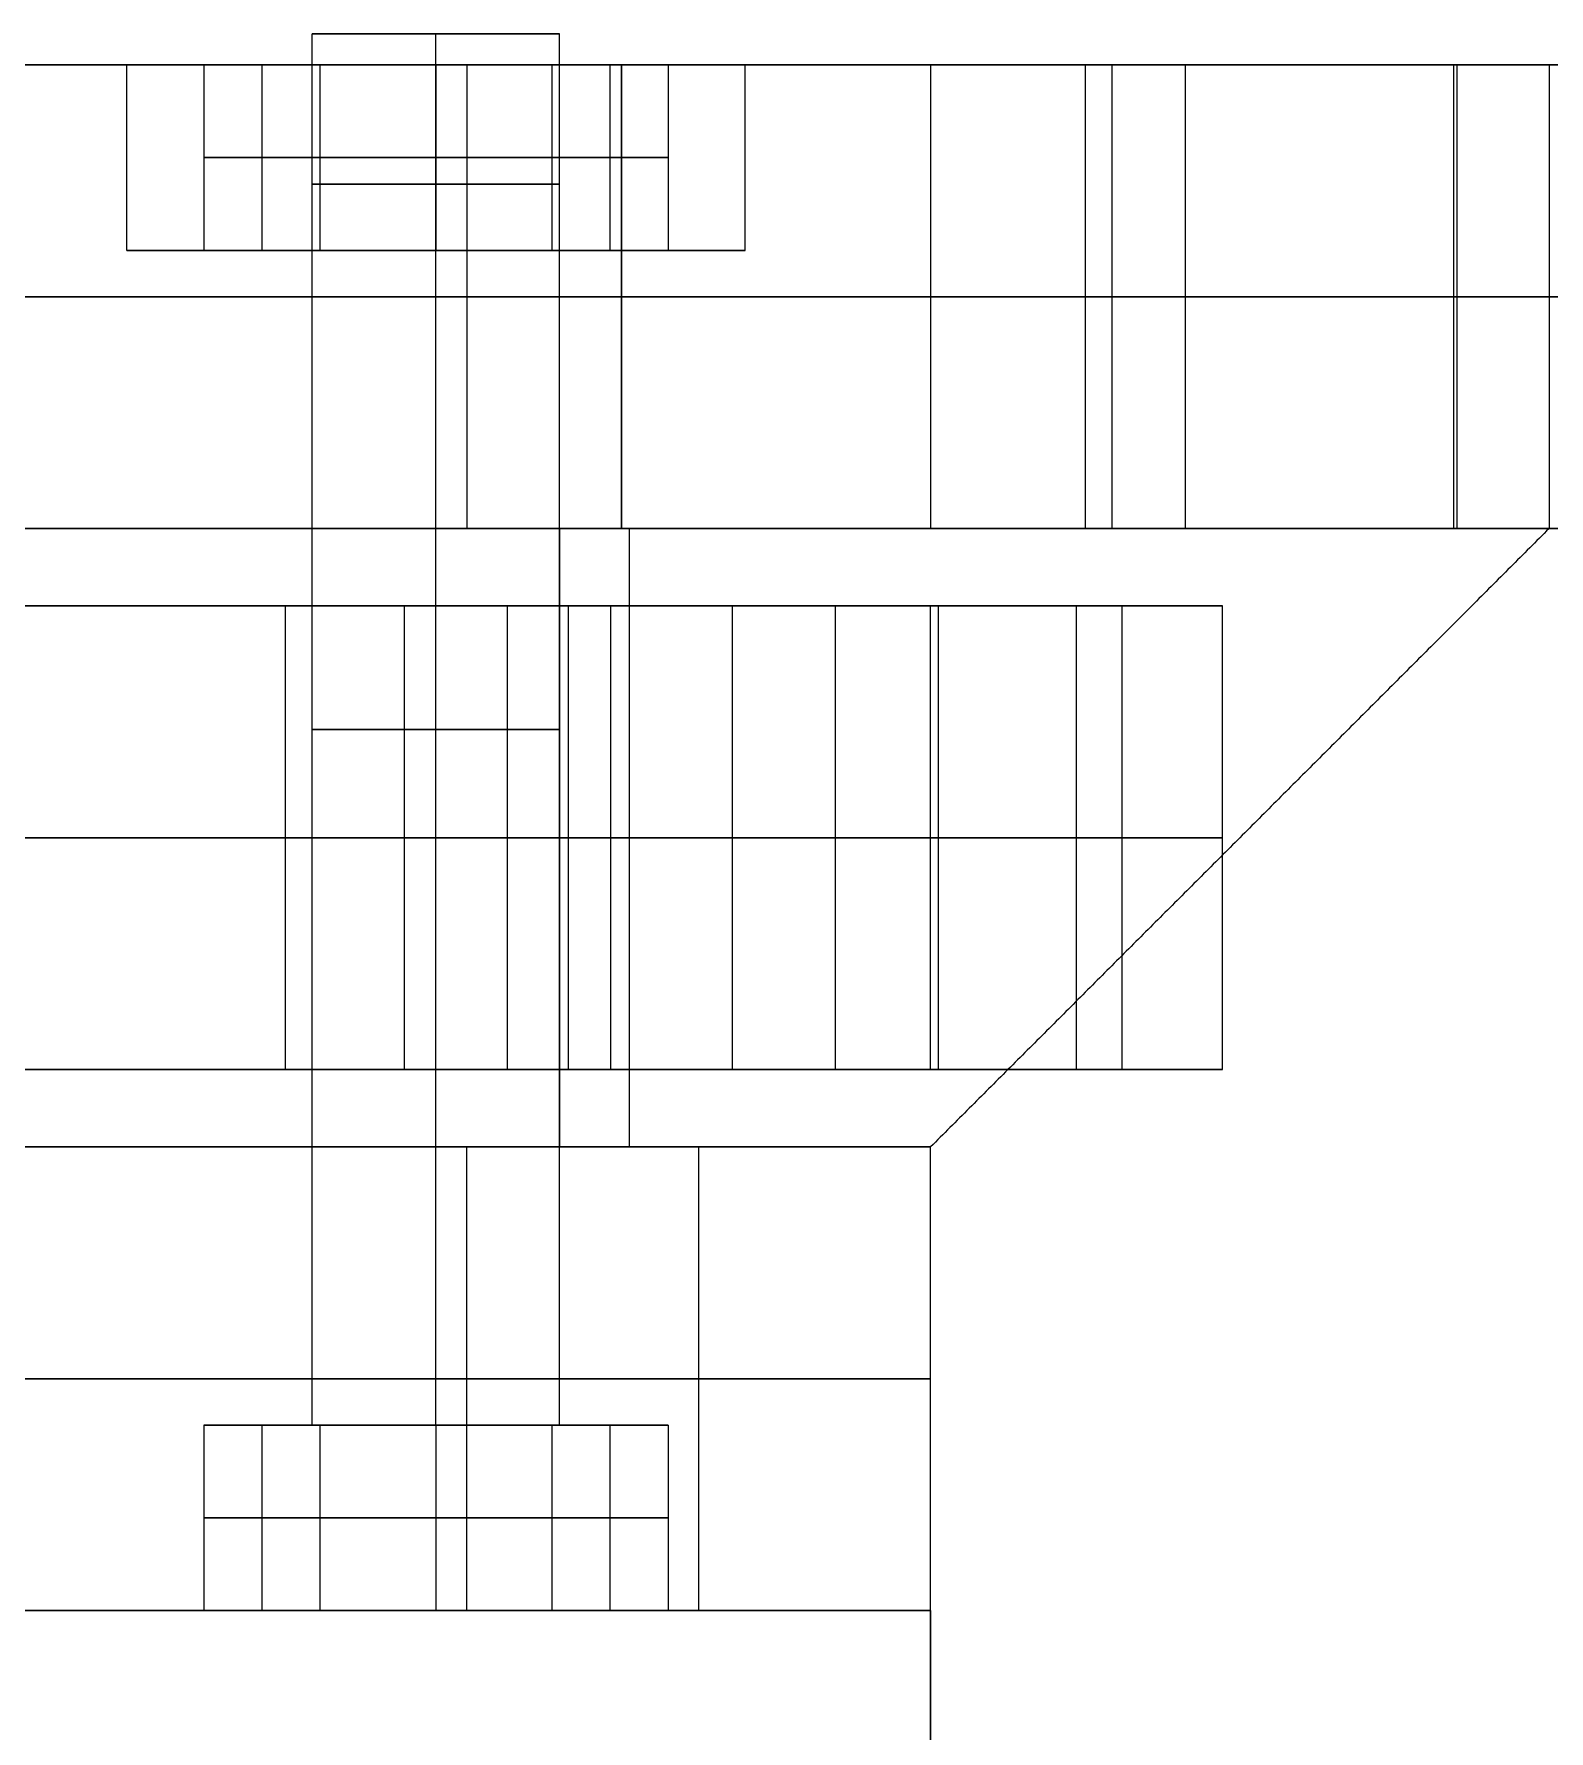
# Model space of a CAD drawing. Header units: millimetres. Extents: x 565 to 905, y -1671 to 168.
# Drawn here: x 746 to 795, y -1404.9 to -1350 of the extents above; entities that cross this region are included whole.
import ezdxf

# ---------------------------------------------------------------- set-up
doc = ezdxf.new("R2010")
doc.units = ezdxf.units.MM
doc.header["$MEASUREMENT"] = 0
doc.layers.add('V3', color=7, linetype='Continuous', true_color=0x000000)
doc.layers.add('V3 - steel', color=7, linetype='Continuous', true_color=0x191919)

msp = doc.modelspace()

# ---------------------------------------------------------------- linework, layer by layer
at = {"layer": 'V3'}
for p, q in [((686.618, -1351, 125), (783.382, -1351, 125)), ((739, -1368.5, 225), (775, -1368.5, 225)), ((742.506, -1383.5, 225), (775, -1383.5, 225)), ((755, -1395, 73), (751.494, -1395, 73)), ((753.371, -1395, 69.75), (753.371, -1401, 69.75)), ((753.371, -1395, 76.25), (753.371, -1401, 76.25)), ((759, -1395, 79.5), (759, -1401, 79.5)), ((759, -1395, 66.5), (759, -1401, 66.5)), ((759, -1395, 66.5), (759, -1395, 69)), ((759, -1395, 77), (759, -1395, 79.5)), ((766.506, -1395, 73), (763, -1395, 73)), ((764.629, -1395, 76.25), (764.629, -1401, 76.25)), ((764.629, -1395, 69.75), (764.629, -1401, 69.75)), ((755.247, -1398, 66.5), (751.494, -1398, 73)), ((751.494, -1398, 73), (755.247, -1398, 79.5)), ((755.247, -1398, 79.5), (762.753, -1398, 79.5)), ((762.753, -1398, 66.5), (755.247, -1398, 66.5)), ((762.753, -1398, 79.5), (766.506, -1398, 73)), ((766.506, -1398, 73), (762.753, -1398, 66.5))]:
    msp.add_line(p, q, dxfattribs=at)
for points, knots in [([(705, -1351, -15), (707.5, -1351, -15), (710, -1351, -15), (735, -1351, -15), (760, -1351, -15), (762.5, -1351, -15), (765, -1351, -15)], [1978.273483, 1978.273483, 1978.273483, 1983.273483, 1983.273483, 2033.273483, 2033.273483, 2038.273483, 2038.273483, 2038.273483]), ([(705, -1358.5, -15), (707.5, -1358.5, -15), (710, -1358.5, -15), (735, -1358.5, -15), (760, -1358.5, -15), (762.5, -1358.5, -15), (765, -1358.5, -15)], [1978.273483, 1978.273483, 1978.273483, 1983.273483, 1983.273483, 2033.273483, 2033.273483, 2038.273483, 2038.273483, 2038.273483]), ([(705, -1366, -15), (707.5, -1366, -15), (710, -1366, -15), (735, -1366, -15), (760, -1366, -15), (762.5, -1366, -15), (765, -1366, -15)], [1978.273483, 1978.273483, 1978.273483, 1983.273483, 1983.273483, 2033.273483, 2033.273483, 2038.273483, 2038.273483, 2038.273483]), ([(760, -1386), (747.5, -1386), (735, -1386), (722.5, -1386), (710, -1386)], [-1631.327412, -1631.327412, -1631.327412, -1606.327412, -1606.327412, -1581.327412, -1581.327412, -1581.327412]), ([(760, -1393.5), (747.5, -1393.5), (735, -1393.5), (722.5, -1393.5), (710, -1393.5)], [-1631.327412, -1631.327412, -1631.327412, -1606.327412, -1606.327412, -1581.327412, -1581.327412, -1581.327412])]:
    msp.add_open_spline(points, degree=2, knots=knots, dxfattribs=at)
for points, weights in [([(775, -1351, 225), (775, -1351, 258.087), (742.5, -1351, 264.291)], [1, 0.744809545989, 0.934301069131]), ([(795, -1351, 173.481), (775, -1351, 173.481), (775, -1351, 193.481)], [1, 0.707106781187, 1]), ([(775, -1358.5, 225), (775, -1358.5, 258.087), (742.5, -1358.5, 264.291)], [1, 0.744809545989, 0.934301069131]), ([(795, -1358.5, 173.481), (775, -1358.5, 173.481), (775, -1358.5, 193.481)], [1, 0.707106781187, 1]), ([(775, -1366, 225), (775, -1366, 258.087), (742.5, -1366, 264.291)], [1, 0.744809545989, 0.934301069131]), ([(795, -1366, 173.481), (775, -1366, 173.481), (775, -1366, 193.481)], [1, 0.707106781187, 1]), ([(742.5, -1368.5, 274.434), (754.709, -1368.5, 272.582), (764.652, -1368.5, 265.259)], [1, 0.970829258638, 1]), ([(764.652, -1368.5, 184.741), (754.709, -1368.5, 177.418), (742.5, -1368.5, 175.566)], [1, 0.970829260576, 1]), ([(775.259, -1368.5, 254.652), (782.582, -1368.5, 244.709), (784.434, -1368.5, 232.5)], [1, 0.970829240797, 1]), ([(784.434, -1368.5, 217.5), (782.582, -1368.5, 205.291), (775.259, -1368.5, 195.348)], [1, 0.970829240797, 1]), ([(742.5, -1376, 274.434), (754.709, -1376, 272.582), (764.652, -1376, 265.259)], [1, 0.970829258638, 1]), ([(764.652, -1376, 184.741), (754.709, -1376, 177.418), (742.5, -1376, 175.566)], [1, 0.970829260576, 1]), ([(775.259, -1376, 254.652), (782.582, -1376, 244.709), (784.434, -1376, 232.5)], [1, 0.970829240797, 1]), ([(784.434, -1376, 217.5), (782.582, -1376, 205.291), (775.259, -1376, 195.348)], [1, 0.970829240797, 1]), ([(742.5, -1383.5, 274.434), (754.709, -1383.5, 272.582), (764.652, -1383.5, 265.259)], [1, 0.970829258638, 1]), ([(764.652, -1383.5, 184.741), (754.709, -1383.5, 177.418), (742.5, -1383.5, 175.566)], [1, 0.970829260576, 1]), ([(775.259, -1383.5, 254.652), (782.582, -1383.5, 244.709), (784.434, -1383.5, 232.5)], [1, 0.970829240797, 1]), ([(784.434, -1383.5, 217.5), (782.582, -1383.5, 205.291), (775.259, -1383.5, 195.348)], [1, 0.970829240797, 1]), ([(742.5, -1386, 264.291), (775, -1386, 258.087), (775, -1386, 225)], [0.934301069131, 0.744809545989, 1]), ([(742.5, -1393.5, 264.291), (775, -1393.5, 258.087), (775, -1393.5, 225)], [0.934301069131, 0.744809545989, 1]), ([(742.5, -1401, 264.291), (775, -1401, 258.087), (775, -1401, 225)], [0.934301069131, 0.744809545989, 1])]:
    msp.add_rational_spline(points, weights, degree=2, dxfattribs=at)
for points in [[(749, -1357, 73), (749, -1354, 73), (749, -1351, 73)], [(759, -1357, 83), (759, -1354, 83), (759, -1351, 83)], [(759, -1357, 63), (759, -1354, 63), (759, -1351, 63)], [(760, -1351, -15), (760, -1358.5, -15), (760, -1366, -15)], [(765, -1351, -15), (765, -1358.5, -15), (765, -1366, -15)], [(765, -1351, -15), (765, -1351, -7.5), (765, -1351)], [(765, -1351), (765, -1358.5), (765, -1366)], [(765, -1351), (780, -1351), (795, -1351)], [(765, -1351, -7.5), (765, -1358.5, -7.5), (765, -1366, -7.5)], [(765, -1366), (765, -1358.5), (765, -1351)], [(765, -1351), (765, -1351, -7.5), (765, -1351, -15)], [(765, -1366, -15), (765, -1358.5, -15), (765, -1351, -15)], [(765, -1351), (780, -1351), (795, -1351)], [(765, -1351, -15), (780, -1351, -15), (795, -1351, -15)], [(765, -1366, -7.5), (765, -1358.5, -7.5), (765, -1351, -7.5)], [(765, -1351, -7.5), (780, -1351, -7.5), (795, -1351, -7.5)], [(769, -1357, 73), (769, -1354, 73), (769, -1351, 73)], [(775, -1351, 193.481), (775, -1358.5, 193.481), (775, -1366, 193.481)], [(775, -1351, 193.481), (775, -1351, 209.24), (775, -1351, 225)], [(775, -1351, 225), (775, -1358.5, 225), (775, -1366, 225)], [(775, -1351, 209.24), (775, -1358.5, 209.24), (775, -1366, 209.24)], [(780, -1351), (780, -1358.5), (780, -1366)], [(780, -1351), (780, -1351, -7.5), (780, -1351, -15)], [(780.858, -1351, 179.339), (780.858, -1358.5, 179.339), (780.858, -1366, 179.339)], [(800.593, -1351, 27.395), (791.91, -1351, 76.636), (783.228, -1351, 125.876)], [(783.228, -1351, 125.876), (783.228, -1358.5, 125.876), (783.228, -1366, 125.876)], [(791.91, -1351, 76.636), (791.91, -1358.5, 76.636), (791.91, -1366, 76.636)], [(792.02, -1351, 142.237), (792.02, -1358.5, 142.237), (792.02, -1366, 142.237)], [(795, -1351), (795, -1358.5), (795, -1366)], [(795, -1351), (795, -1351, -7.5), (795, -1351, -15)], [(795, -1351, -15), (795, -1358.5, -15), (795, -1366, -15)], [(795, -1351, -15), (820.178, -1351, -15), (845.357, -1351, -15)], [(795, -1351, -7.5), (795, -1358.5, -7.5), (795, -1366, -7.5)], [(795, -1351), (795, -1351, -7.5), (795, -1351, -15)], [(795, -1351), (795, -1358.5), (795, -1366)], [(795, -1351, -15), (795, -1358.5, -15), (795, -1366, -15)], [(795, -1351, -7.5), (795, -1358.5, -7.5), (795, -1366, -7.5)], [(755, -1357, 73), (752, -1357, 73), (749, -1357, 73)], [(755, -1366, 73), (755, -1361.5, 73), (755, -1357, 73)], [(759, -1366, 77), (759, -1361.5, 77), (759, -1357, 77)], [(759, -1366, 69), (759, -1361.5, 69), (759, -1357, 69)], [(759, -1357, 63), (759, -1357, 66), (759, -1357, 69)], [(759, -1357, 77), (759, -1357, 80), (759, -1357, 83)], [(763, -1366, 73), (763, -1361.5, 73), (763, -1357, 73)], [(769, -1357, 73), (766, -1357, 73), (763, -1357, 73)], [(765, -1358.5, -15), (765, -1358.5, -7.5), (765, -1358.5)], [(765, -1358.5), (780, -1358.5), (795, -1358.5)], [(765, -1358.5), (765, -1358.5, -7.5), (765, -1358.5, -15)], [(775, -1358.5, 193.481), (775, -1358.5, 209.24), (775, -1358.5, 225)], [(800.593, -1358.5, 27.395), (791.91, -1358.5, 76.636), (783.228, -1358.5, 125.876)], [(795, -1358.5), (795, -1358.5, -7.5), (795, -1358.5, -15)], [(795, -1358.5, -15), (820.178, -1358.5, -15), (845.357, -1358.5, -15)], [(795, -1358.5), (795, -1358.5, -7.5), (795, -1358.5, -15)], [(686.618, -1366, 125), (735, -1366, 125), (783.382, -1366, 125)], [(710, -1366), (735, -1366), (760, -1366)], [(710, -1366, -15), (735, -1366, -15), (760, -1366, -15)], [(760, -1366), (762.5, -1366), (765, -1366)], [(760, -1366, -15), (762.5, -1366, -15), (765, -1366, -15)], [(765, -1366, -15), (765, -1366, -7.5), (765, -1366)], [(765, -1366), (780, -1366), (795, -1366)], [(765, -1366), (765, -1366, -7.5), (765, -1366, -15)], [(775, -1366, 193.481), (775, -1366, 209.24), (775, -1366, 225)], [(795, -1366), (785, -1376), (775, -1386)], [(795, -1366, -15), (785, -1376, -15), (775, -1386, -15)], [(795, -1366, -7.5), (785, -1376, -7.5), (775, -1386, -7.5)], [(800.593, -1366, 27.395), (791.91, -1366, 76.636), (783.228, -1366, 125.876)], [(795, -1366), (795, -1366, -7.5), (795, -1366, -15)], [(795, -1366, -15), (820.178, -1366, -15), (845.357, -1366, -15)], [(795, -1366), (795, -1366, -7.5), (795, -1366, -15)], [(754.134, -1383.5, 271.194), (754.134, -1376, 271.194), (754.134, -1368.5, 271.194)], [(754.134, -1383.5, 178.806), (754.134, -1376, 178.806), (754.134, -1368.5, 178.806)], [(757.981, -1383.5, 258.588), (757.981, -1376, 258.588), (757.981, -1368.5, 258.588)], [(764.652, -1368.5, 265.259), (761.317, -1368.5, 261.923), (757.981, -1368.5, 258.588)], [(757.981, -1368.5, 258.588), (763.284, -1368.5, 253.284), (768.588, -1368.5, 247.981)], [(757.981, -1383.5, 191.412), (757.981, -1376, 191.412), (757.981, -1368.5, 191.412)], [(768.588, -1368.5, 202.019), (763.284, -1368.5, 196.716), (757.981, -1368.5, 191.412)], [(757.981, -1368.5, 191.412), (761.317, -1368.5, 188.077), (764.652, -1368.5, 184.741)], [(761.317, -1383.5, 261.923), (761.317, -1376, 261.923), (761.317, -1368.5, 261.923)], [(761.317, -1383.5, 188.077), (761.317, -1376, 188.077), (761.317, -1368.5, 188.077)], [(763.284, -1383.5, 253.284), (763.284, -1376, 253.284), (763.284, -1368.5, 253.284)], [(763.284, -1383.5, 196.716), (763.284, -1376, 196.716), (763.284, -1368.5, 196.716)], [(764.652, -1383.5, 265.259), (764.652, -1376, 265.259), (764.652, -1368.5, 265.259)], [(764.652, -1383.5, 184.741), (764.652, -1376, 184.741), (764.652, -1368.5, 184.741)], [(768.588, -1383.5, 247.981), (768.588, -1376, 247.981), (768.588, -1368.5, 247.981)], [(768.588, -1368.5, 247.981), (771.923, -1368.5, 251.317), (775.259, -1368.5, 254.652)], [(768.588, -1383.5, 202.019), (768.588, -1376, 202.019), (768.588, -1368.5, 202.019)], [(775.259, -1368.5, 195.348), (771.923, -1368.5, 198.683), (768.588, -1368.5, 202.019)], [(771.923, -1383.5, 251.317), (771.923, -1376, 251.317), (771.923, -1368.5, 251.317)], [(771.923, -1383.5, 198.683), (771.923, -1376, 198.683), (771.923, -1368.5, 198.683)], [(775, -1383.5, 232.5), (775, -1376, 232.5), (775, -1368.5, 232.5)], [(784.434, -1368.5, 232.5), (779.717, -1368.5, 232.5), (775, -1368.5, 232.5)], [(775, -1383.5, 217.5), (775, -1376, 217.5), (775, -1368.5, 217.5)], [(775, -1368.5, 232.5), (775, -1368.5, 225), (775, -1368.5, 217.5)], [(775, -1368.5, 217.5), (779.717, -1368.5, 217.5), (784.434, -1368.5, 217.5)], [(775, -1383.5, 225), (775, -1376, 225), (775, -1368.5, 225)], [(775.259, -1383.5, 254.652), (775.259, -1376, 254.652), (775.259, -1368.5, 254.652)], [(775.259, -1383.5, 195.348), (775.259, -1376, 195.348), (775.259, -1368.5, 195.348)], [(779.717, -1383.5, 232.5), (779.717, -1376, 232.5), (779.717, -1368.5, 232.5)], [(779.717, -1383.5, 217.5), (779.717, -1376, 217.5), (779.717, -1368.5, 217.5)], [(781.194, -1383.5, 244.134), (781.194, -1376, 244.134), (781.194, -1368.5, 244.134)], [(781.194, -1383.5, 205.866), (781.194, -1376, 205.866), (781.194, -1368.5, 205.866)], [(784.434, -1383.5, 232.5), (784.434, -1376, 232.5), (784.434, -1368.5, 232.5)], [(784.434, -1383.5, 217.5), (784.434, -1376, 217.5), (784.434, -1368.5, 217.5)], [(764.652, -1376, 265.259), (761.317, -1376, 261.923), (757.981, -1376, 258.588)], [(757.981, -1376, 258.588), (763.284, -1376, 253.284), (768.588, -1376, 247.981)], [(768.588, -1376, 202.019), (763.284, -1376, 196.716), (757.981, -1376, 191.412)], [(757.981, -1376, 191.412), (761.317, -1376, 188.077), (764.652, -1376, 184.741)], [(768.588, -1376, 247.981), (771.923, -1376, 251.317), (775.259, -1376, 254.652)], [(775.259, -1376, 195.348), (771.923, -1376, 198.683), (768.588, -1376, 202.019)], [(784.434, -1376, 232.5), (779.717, -1376, 232.5), (775, -1376, 232.5)], [(775, -1376, 232.5), (775, -1376, 225), (775, -1376, 217.5)], [(775, -1376, 217.5), (779.717, -1376, 217.5), (784.434, -1376, 217.5)], [(785, -1376), (785, -1376, -7.5), (785, -1376, -15)], [(764.652, -1383.5, 265.259), (761.317, -1383.5, 261.923), (757.981, -1383.5, 258.588)], [(757.981, -1383.5, 258.588), (763.284, -1383.5, 253.284), (768.588, -1383.5, 247.981)], [(768.588, -1383.5, 202.019), (763.284, -1383.5, 196.716), (757.981, -1383.5, 191.412)], [(757.981, -1383.5, 191.412), (761.317, -1383.5, 188.077), (764.652, -1383.5, 184.741)], [(768.588, -1383.5, 247.981), (771.923, -1383.5, 251.317), (775.259, -1383.5, 254.652)], [(775.259, -1383.5, 195.348), (771.923, -1383.5, 198.683), (768.588, -1383.5, 202.019)], [(784.434, -1383.5, 232.5), (779.717, -1383.5, 232.5), (775, -1383.5, 232.5)], [(775, -1383.5, 232.5), (775, -1383.5, 225), (775, -1383.5, 217.5)], [(775, -1383.5, 217.5), (779.717, -1383.5, 217.5), (784.434, -1383.5, 217.5)], [(775, -1386, 125), (735, -1386, 125), (695, -1386, 125)], [(755, -1395, 73), (755, -1390.5, 73), (755, -1386, 73)], [(759, -1395, 77), (759, -1390.5, 77), (759, -1386, 77)], [(759, -1395, 69), (759, -1390.5, 69), (759, -1386, 69)], [(760, -1401, -15), (760, -1393.5, -15), (760, -1386, -15)], [(775, -1386, -15), (767.5, -1386, -15), (760, -1386, -15)], [(760, -1401), (760, -1393.5), (760, -1386)], [(760, -1386, -15), (760, -1386, -7.5), (760, -1386)], [(760, -1401, -7.5), (760, -1393.5, -7.5), (760, -1386, -7.5)], [(760, -1386, -15), (760, -1386, -7.5), (760, -1386)], [(760, -1401), (760, -1393.5), (760, -1386)], [(760, -1386), (767.5, -1386), (775, -1386)], [(760, -1401, -15), (760, -1393.5, -15), (760, -1386, -15)], [(760, -1386, -15), (767.5, -1386, -15), (775, -1386, -15)], [(760, -1401, -7.5), (760, -1393.5, -7.5), (760, -1386, -7.5)], [(763, -1395, 73), (763, -1390.5, 73), (763, -1386, 73)], [(767.5, -1401, -15), (767.5, -1393.5, -15), (767.5, -1386, -15)], [(775, -1401, -15), (775, -1393.5, -15), (775, -1386, -15)], [(775, -1386, 225), (775, -1386, 105), (775, -1386, -15)], [(775, -1401, 225), (775, -1393.5, 225), (775, -1386, 225)], [(775, -1401, 105), (775, -1393.5, 105), (775, -1386, 105)], [(775, -1386), (775, -1386, -7.5), (775, -1386, -15)], [(775, -1393.5, -15), (767.5, -1393.5, -15), (760, -1393.5, -15)], [(760, -1393.5, -15), (760, -1393.5, -7.5), (760, -1393.5)], [(760, -1393.5, -15), (760, -1393.5, -7.5), (760, -1393.5)], [(775, -1393.5, 225), (775, -1393.5, 105), (775, -1393.5, -15)], [(755.247, -1395, 66.5), (753.371, -1395, 69.75), (751.494, -1395, 73)], [(751.494, -1395, 73), (751.494, -1398, 73), (751.494, -1401, 73)], [(751.494, -1395, 73), (753.371, -1395, 76.25), (755.247, -1395, 79.5)], [(755.247, -1395, 79.5), (759, -1395, 79.5), (762.753, -1395, 79.5)], [(755.247, -1395, 79.5), (755.247, -1398, 79.5), (755.247, -1401, 79.5)], [(762.753, -1395, 66.5), (759, -1395, 66.5), (755.247, -1395, 66.5)], [(755.247, -1395, 66.5), (755.247, -1398, 66.5), (755.247, -1401, 66.5)], [(762.753, -1395, 79.5), (762.753, -1398, 79.5), (762.753, -1401, 79.5)], [(762.753, -1395, 79.5), (764.629, -1395, 76.25), (766.506, -1395, 73)], [(766.506, -1395, 73), (764.629, -1395, 69.75), (762.753, -1395, 66.5)], [(762.753, -1395, 66.5), (762.753, -1398, 66.5), (762.753, -1401, 66.5)], [(766.506, -1395, 73), (766.506, -1398, 73), (766.506, -1401, 73)], [(775, -1401, 125), (735, -1401, 125), (695, -1401, 125)], [(760, -1401), (751.25, -1401), (742.5, -1401)], [(755.247, -1401, 66.5), (753.371, -1401, 69.75), (751.494, -1401, 73)], [(751.494, -1401, 73), (753.371, -1401, 76.25), (755.247, -1401, 79.5)], [(755.247, -1401, 79.5), (759, -1401, 79.5), (762.753, -1401, 79.5)], [(762.753, -1401, 66.5), (759, -1401, 66.5), (755.247, -1401, 66.5)], [(775, -1401, -15), (767.5, -1401, -15), (760, -1401, -15)], [(760, -1401, -15), (760, -1401, -7.5), (760, -1401)], [(760, -1401, -15), (760, -1401, -7.5), (760, -1401)], [(760, -1401), (767.5, -1401), (775, -1401)], [(760, -1401, -15), (767.5, -1401, -15), (775, -1401, -15)], [(762.753, -1401, 79.5), (764.629, -1401, 76.25), (766.506, -1401, 73)], [(766.506, -1401, 73), (764.629, -1401, 69.75), (762.753, -1401, 66.5)], [(775, -1401, 225), (775, -1401, 105), (775, -1401, -15)], [(775, -1401, -15), (775, -1401, -7.5), (775, -1401)], [(775, -1401, -15), (775, -1431.228, -15), (775, -1461.455, -15)], [(775, -1401), (775, -1431.228), (775, -1461.455)], [(775, -1461.455, -7.5), (775, -1431.228, -7.5), (775, -1401, -7.5)]]:
    msp.add_open_spline(points, degree=2, dxfattribs=at)
for points, weights, knots in [([(749, -1351, 73), (749, -1351, 83), (759, -1351, 83), (769, -1351, 83), (769, -1351, 73), (769, -1351, 63), (759, -1351, 63), (749, -1351, 63), (749, -1351, 73)], [0.999999860338, 0.707106851018, 1, 0.707106781187, 1, 0.707106781187, 1, 0.707106781187, 1], [0, 0, 0, 15.70796, 15.70796, 31.415925, 31.415925, 47.123889, 47.123889, 62.831853, 62.831853, 62.831853]), ([(783.228, -1351, 125.876), (781.174, -1351, 137.523), (792.02, -1351, 142.237), (802.866, -1351, 146.952), (809.982, -1351, 137.505)], [1, 0.785281265959, 1, 0.785281265959, 1], [2902.389801, 2902.389801, 2902.389801, 2922.419183, 2922.419183, 2942.448564, 2942.448564, 2942.448564]), ([(749, -1357, 73), (749, -1357, 83), (759, -1357, 83), (769, -1357, 83), (769, -1357, 73), (769, -1357, 63), (759, -1357, 63), (749, -1357, 63), (749, -1357, 73)], [1, 0.707106781187, 1, 0.707106781187, 1, 0.707106781187, 1, 0.707106781187, 1], [0, 0, 0, 15.707963, 15.707963, 31.415927, 31.415927, 47.12389, 47.12389, 62.831853, 62.831853, 62.831853]), ([(763, -1357, 73), (763, -1357, 69), (759, -1357, 69), (755, -1357, 69), (755, -1357, 73), (755, -1357, 77), (759, -1357, 77), (763, -1357, 77), (763, -1357, 73)], [1, 0.707106781187, 1, 0.707106781187, 1, 0.707106781187, 1, 0.707106781187, 1], [-25.132741, -25.132741, -25.132741, -18.849556, -18.849556, -12.566371, -12.566371, -6.283185, -6.283185, 0, 0, 0]), ([(783.228, -1358.5, 125.876), (781.174, -1358.5, 137.523), (792.02, -1358.5, 142.237), (802.866, -1358.5, 146.952), (809.982, -1358.5, 137.505)], [1, 0.785281265959, 1, 0.785281265959, 1], [2902.389801, 2902.389801, 2902.389801, 2922.419183, 2922.419183, 2942.448564, 2942.448564, 2942.448564]), ([(763, -1366, 73), (763, -1366, 69), (759, -1366, 69), (755, -1366, 69), (755, -1366, 73), (755, -1366, 77), (759, -1366, 77), (763, -1366, 77), (763, -1366, 73)], [1, 0.707106781187, 1, 0.707106781187, 1, 0.707106781187, 1, 0.707106781187, 1], [39.269908, 39.269908, 39.269908, 45.553093, 45.553093, 51.836279, 51.836279, 58.119464, 58.119464, 64.402649, 64.402649, 64.402649]), ([(783.228, -1366, 125.876), (781.174, -1366, 137.523), (792.02, -1366, 142.237), (802.866, -1366, 146.952), (809.982, -1366, 137.505)], [1, 0.785281265959, 1, 0.785281265959, 1], [2902.389801, 2902.389801, 2902.389801, 2922.419183, 2922.419183, 2942.448564, 2942.448564, 2942.448564]), ([(763, -1386, 73), (763, -1386, 69), (759, -1386, 69), (755, -1386, 69), (755, -1386, 73), (755, -1386, 77), (759, -1386, 77), (763, -1386, 77), (763, -1386, 73)], [1, 0.707106781187, 1, 0.707106781187, 1, 0.707106781187, 1, 0.707106781187, 1], [39.269908, 39.269908, 39.269908, 45.553093, 45.553093, 51.836279, 51.836279, 58.119464, 58.119464, 64.402649, 64.402649, 64.402649]), ([(763, -1395, 73), (763, -1395, 77), (759, -1395, 77), (755, -1395, 77), (755, -1395, 73), (755, -1395, 69), (759, -1395, 69), (763, -1395, 69), (763, -1395, 73)], [1, 0.707106781187, 1, 0.707106781187, 1, 0.707106781187, 1, 0.707106781187, 1], [0, 0, 0, 6.283185, 6.283185, 12.566371, 12.566371, 18.849556, 18.849556, 25.132741, 25.132741, 25.132741])]:
    msp.add_rational_spline(points, weights, degree=2, knots=knots, dxfattribs=at)
at = {"layer": 'V3 - steel'}
for p, q in [((755, -1350, 73), (763, -1350, 73)), ((759, -1350, 69), (759, -1350, 77)), ((755, -1351, 73), (751.494, -1351, 73)), ((753.371, -1351, 69.75), (753.371, -1357, 69.75)), ((753.371, -1351, 76.25), (753.371, -1357, 76.25)), ((759, -1351, 79.5), (759, -1357, 79.5)), ((759, -1351, 66.5), (759, -1357, 66.5)), ((759, -1351, 66.5), (759, -1351, 69)), ((759, -1351, 77), (759, -1351, 79.5)), ((766.506, -1351, 73), (763, -1351, 73)), ((764.629, -1351, 76.25), (764.629, -1357, 76.25)), ((764.629, -1351, 69.75), (764.629, -1357, 69.75)), ((755.247, -1354, 66.5), (751.494, -1354, 73)), ((751.494, -1354, 73), (755.247, -1354, 79.5)), ((755.247, -1354, 79.5), (762.753, -1354, 79.5)), ((762.753, -1354, 66.5), (755.247, -1354, 66.5)), ((762.753, -1354, 79.5), (766.506, -1354, 73)), ((766.506, -1354, 73), (762.753, -1354, 66.5)), ((755, -1357, 73), (751.494, -1357, 73)), ((759, -1357, 66.5), (759, -1357, 69)), ((759, -1357, 77), (759, -1357, 79.5)), ((766.506, -1357, 73), (763, -1357, 73)), ((755, -1395, 73), (751.494, -1395, 73)), ((753.371, -1395, 69.75), (753.371, -1401, 69.75)), ((753.371, -1395, 76.25), (753.371, -1401, 76.25)), ((759, -1395, 79.5), (759, -1401, 79.5)), ((759, -1395, 66.5), (759, -1401, 66.5)), ((759, -1395, 66.5), (759, -1395, 69)), ((759, -1395, 77), (759, -1395, 79.5)), ((766.506, -1395, 73), (763, -1395, 73)), ((764.629, -1395, 76.25), (764.629, -1401, 76.25)), ((764.629, -1395, 69.75), (764.629, -1401, 69.75)), ((755.247, -1398, 66.5), (751.494, -1398, 73)), ((751.494, -1398, 73), (755.247, -1398, 79.5)), ((755.247, -1398, 79.5), (762.753, -1398, 79.5)), ((762.753, -1398, 66.5), (755.247, -1398, 66.5)), ((762.753, -1398, 79.5), (766.506, -1398, 73)), ((766.506, -1398, 73), (762.753, -1398, 66.5)), ((766.506, -1401, 73), (751.494, -1401, 73)), ((759, -1401, 66.5), (759, -1401, 79.5))]:
    msp.add_line(p, q, dxfattribs=at)
for points, knots in [([(763, -1350, 73), (763, -1350, 77), (759, -1350, 77), (755, -1350, 77), (755, -1350, 73), (755, -1350, 69), (759, -1350, 69), (763, -1350, 69), (763, -1350, 73)], [0, 0, 0, 6.283185, 6.283185, 12.566371, 12.566371, 18.849556, 18.849556, 25.132741, 25.132741, 25.132741]), ([(763, -1351, 73), (763, -1351, 77), (759, -1351, 77), (755, -1351, 77), (755, -1351, 73), (755, -1351, 69), (759, -1351, 69), (763, -1351, 69), (763, -1351, 73)], [0, 0, 0, 6.283185, 6.283185, 12.566371, 12.566371, 18.849556, 18.849556, 25.132741, 25.132741, 25.132741]), ([(763, -1354.857, 73), (763, -1354.857, 77), (759, -1354.857, 77), (755, -1354.857, 77), (755, -1354.857, 73), (755, -1354.857, 69), (759, -1354.857, 69), (763, -1354.857, 69), (763, -1354.857, 73)], [0, 0, 0, 6.283185, 6.283185, 12.566371, 12.566371, 18.849556, 18.849556, 25.132741, 25.132741, 25.132741]), ([(763, -1357, 73), (763, -1357, 77), (759, -1357, 77), (755, -1357, 77), (755, -1357, 73), (755, -1357, 69), (759, -1357, 69), (763, -1357, 69), (763, -1357, 73)], [0, 0, 0, 6.283185, 6.283185, 12.566371, 12.566371, 18.849556, 18.849556, 25.132741, 25.132741, 25.132741]), ([(765.25, -1366, 73), (765.25, -1366, 79.25), (759, -1366, 79.25), (752.75, -1366, 79.25), (752.75, -1366, 73), (752.75, -1366, 66.75), (759, -1366, 66.75), (765.25, -1366, 66.75), (765.25, -1366, 73)], [0, 0, 0, 9.817477, 9.817477, 19.634954, 19.634954, 29.452431, 29.452431, 39.269908, 39.269908, 39.269908]), ([(763, -1366, 73), (763, -1366, 69), (759, -1366, 69), (755, -1366, 69), (755, -1366, 73), (755, -1366, 77), (759, -1366, 77), (763, -1366, 77), (763, -1366, 73)], [39.269908, 39.269908, 39.269908, 45.553093, 45.553093, 51.836279, 51.836279, 58.119464, 58.119464, 64.402649, 64.402649, 64.402649]), ([(763, -1372.5, 73), (763, -1372.5, 77), (759, -1372.5, 77), (755, -1372.5, 77), (755, -1372.5, 73), (755, -1372.5, 69), (759, -1372.5, 69), (763, -1372.5, 69), (763, -1372.5, 73)], [0, 0, 0, 6.283185, 6.283185, 12.566371, 12.566371, 18.849556, 18.849556, 25.132741, 25.132741, 25.132741]), ([(765.25, -1386, 73), (765.25, -1386, 79.25), (759, -1386, 79.25), (752.75, -1386, 79.25), (752.75, -1386, 73), (752.75, -1386, 66.75), (759, -1386, 66.75), (765.25, -1386, 66.75), (765.25, -1386, 73)], [0, 0, 0, 9.817477, 9.817477, 19.634954, 19.634954, 29.452431, 29.452431, 39.269908, 39.269908, 39.269908]), ([(763, -1386, 73), (763, -1386, 69), (759, -1386, 69), (755, -1386, 69), (755, -1386, 73), (755, -1386, 77), (759, -1386, 77), (763, -1386, 77), (763, -1386, 73)], [39.269908, 39.269908, 39.269908, 45.553093, 45.553093, 51.836279, 51.836279, 58.119464, 58.119464, 64.402649, 64.402649, 64.402649]), ([(763, -1395, 73), (763, -1395, 77), (759, -1395, 77), (755, -1395, 77), (755, -1395, 73), (755, -1395, 69), (759, -1395, 69), (763, -1395, 69), (763, -1395, 73)], [0, 0, 0, 6.283185, 6.283185, 12.566371, 12.566371, 18.849556, 18.849556, 25.132741, 25.132741, 25.132741])]:
    msp.add_rational_spline(points, [1, 0.707106781187, 1, 0.707106781187, 1, 0.707106781187, 1, 0.707106781187, 1], degree=2, knots=knots, dxfattribs=at)
for points in [[(755, -1395, 73), (755, -1372.5, 73), (755, -1350, 73)], [(759, -1395, 77), (759, -1372.5, 77), (759, -1350, 77)], [(759, -1395, 69), (759, -1372.5, 69), (759, -1350, 69)], [(763, -1395, 73), (763, -1372.5, 73), (763, -1350, 73)], [(755.247, -1351, 66.5), (753.371, -1351, 69.75), (751.494, -1351, 73)], [(751.494, -1351, 73), (751.494, -1354, 73), (751.494, -1357, 73)], [(751.494, -1351, 73), (753.371, -1351, 76.25), (755.247, -1351, 79.5)], [(755, -1357, 73), (755, -1354, 73), (755, -1351, 73)], [(755.247, -1351, 79.5), (759, -1351, 79.5), (762.753, -1351, 79.5)], [(755.247, -1351, 79.5), (755.247, -1354, 79.5), (755.247, -1357, 79.5)], [(762.753, -1351, 66.5), (759, -1351, 66.5), (755.247, -1351, 66.5)], [(755.247, -1351, 66.5), (755.247, -1354, 66.5), (755.247, -1357, 66.5)], [(759, -1357, 77), (759, -1354, 77), (759, -1351, 77)], [(759, -1357, 69), (759, -1354, 69), (759, -1351, 69)], [(762.753, -1351, 79.5), (762.753, -1354, 79.5), (762.753, -1357, 79.5)], [(762.753, -1351, 79.5), (764.629, -1351, 76.25), (766.506, -1351, 73)], [(766.506, -1351, 73), (764.629, -1351, 69.75), (762.753, -1351, 66.5)], [(762.753, -1351, 66.5), (762.753, -1354, 66.5), (762.753, -1357, 66.5)], [(763, -1357, 73), (763, -1354, 73), (763, -1351, 73)], [(766.506, -1351, 73), (766.506, -1354, 73), (766.506, -1357, 73)], [(755.247, -1357, 66.5), (753.371, -1357, 69.75), (751.494, -1357, 73)], [(751.494, -1357, 73), (753.371, -1357, 76.25), (755.247, -1357, 79.5)], [(755.247, -1357, 79.5), (759, -1357, 79.5), (762.753, -1357, 79.5)], [(762.753, -1357, 66.5), (759, -1357, 66.5), (755.247, -1357, 66.5)], [(762.753, -1357, 79.5), (764.629, -1357, 76.25), (766.506, -1357, 73)], [(766.506, -1357, 73), (764.629, -1357, 69.75), (762.753, -1357, 66.5)], [(763, -1366, 73), (763, -1376, 73), (763, -1386, 73)], [(765.25, -1366, 73), (765.25, -1376, 73), (765.25, -1386, 73)], [(755.247, -1395, 66.5), (753.371, -1395, 69.75), (751.494, -1395, 73)], [(751.494, -1395, 73), (751.494, -1398, 73), (751.494, -1401, 73)], [(751.494, -1395, 73), (753.371, -1395, 76.25), (755.247, -1395, 79.5)], [(755.247, -1395, 79.5), (759, -1395, 79.5), (762.753, -1395, 79.5)], [(755.247, -1395, 79.5), (755.247, -1398, 79.5), (755.247, -1401, 79.5)], [(762.753, -1395, 66.5), (759, -1395, 66.5), (755.247, -1395, 66.5)], [(755.247, -1395, 66.5), (755.247, -1398, 66.5), (755.247, -1401, 66.5)], [(762.753, -1395, 79.5), (762.753, -1398, 79.5), (762.753, -1401, 79.5)], [(762.753, -1395, 79.5), (764.629, -1395, 76.25), (766.506, -1395, 73)], [(766.506, -1395, 73), (764.629, -1395, 69.75), (762.753, -1395, 66.5)], [(762.753, -1395, 66.5), (762.753, -1398, 66.5), (762.753, -1401, 66.5)], [(766.506, -1395, 73), (766.506, -1398, 73), (766.506, -1401, 73)], [(755.247, -1401, 66.5), (753.371, -1401, 69.75), (751.494, -1401, 73)], [(751.494, -1401, 73), (753.371, -1401, 76.25), (755.247, -1401, 79.5)], [(755.247, -1401, 79.5), (759, -1401, 79.5), (762.753, -1401, 79.5)], [(762.753, -1401, 66.5), (759, -1401, 66.5), (755.247, -1401, 66.5)], [(762.753, -1401, 79.5), (764.629, -1401, 76.25), (766.506, -1401, 73)], [(766.506, -1401, 73), (764.629, -1401, 69.75), (762.753, -1401, 66.5)]]:
    msp.add_open_spline(points, degree=2, dxfattribs=at)

doc.saveas('drawing.dxf')
